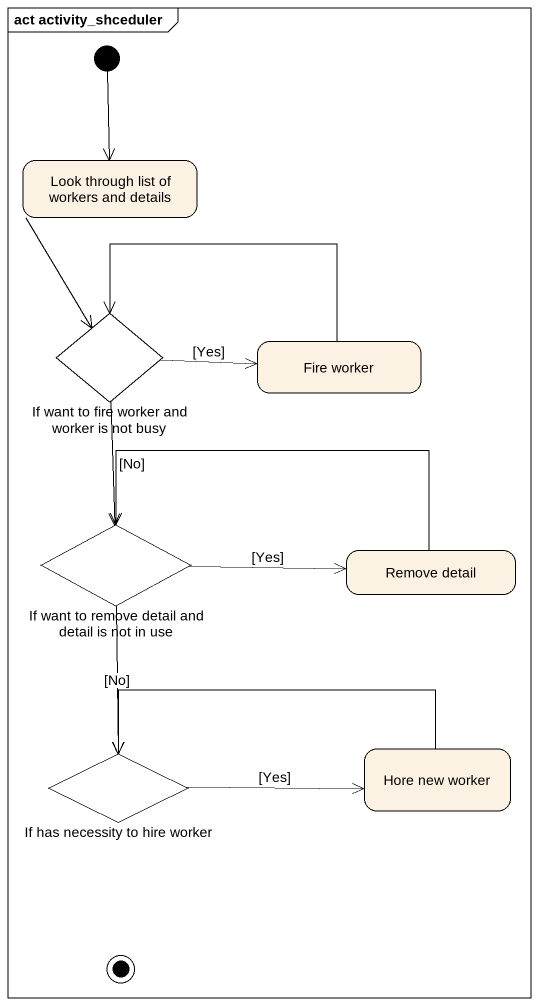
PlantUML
@startuml
mainframe act activity_shceduler
hide empty description
state "Look through list of workers and details" as Look_through_list_of
state "If want to fire worker and worker is not busy" as If_want_to_fire_worker_and <<choice>>
state "Fire worker" as Fire_worker
state "If want to remove detail and detail is not in use" as If_want_to_remove_detail <<choice>>
state "Remove detail" as Remove_detail
state "If has necessity to hire worker" as If_has_necessity_to_hire <<choice>>
state "Hore new worker" as Hore_new_worker
state final1 <<end>>
[*] --> Look_through_list_of
Look_through_list_of --> If_want_to_fire_worker_and
If_want_to_fire_worker_and -right-> Fire_worker : [Yes]
If_want_to_fire_worker_and --> If_want_to_remove_detail : [No]
Fire_worker -left-> If_want_to_fire_worker_and
If_want_to_remove_detail -right-> Remove_detail : [Yes]
If_want_to_remove_detail --> If_has_necessity_to_hire : [No]
Remove_detail -left-> If_want_to_remove_detail
If_has_necessity_to_hire -right-> Hore_new_worker : [Yes]
Hore_new_worker -left-> If_has_necessity_to_hire
@enduml
